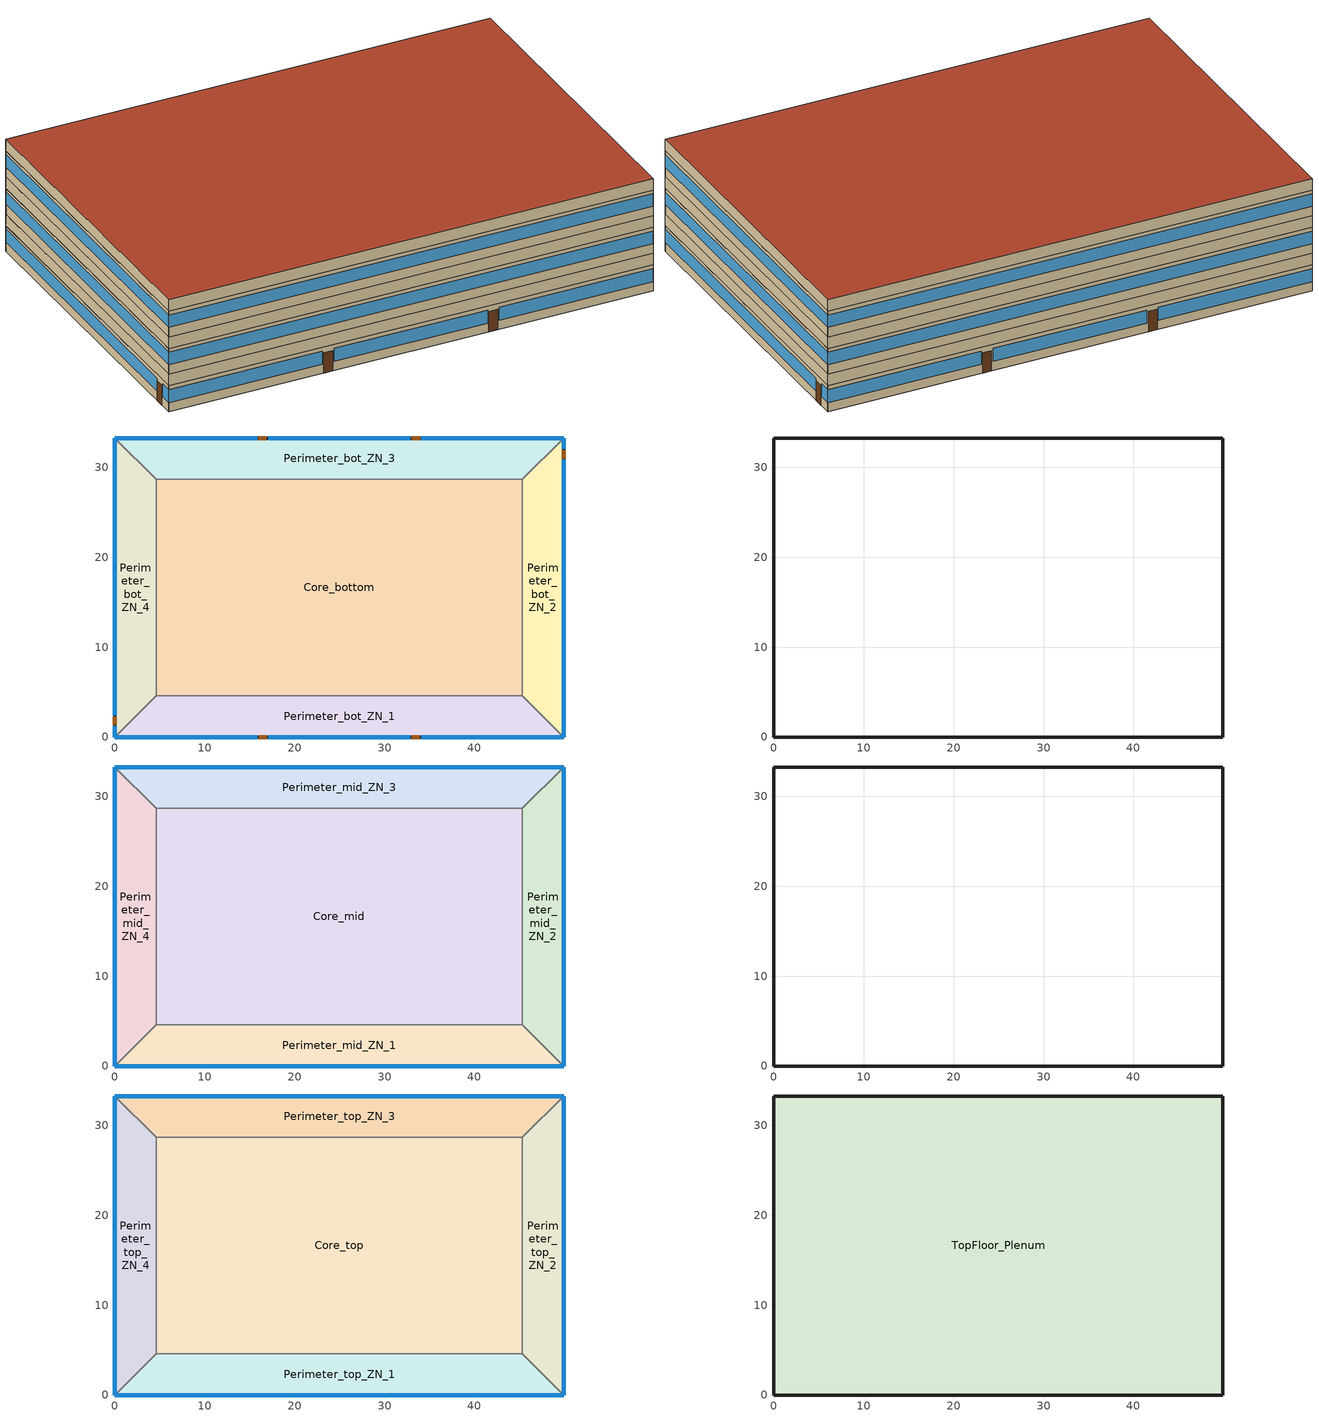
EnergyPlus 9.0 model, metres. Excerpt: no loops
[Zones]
Perimeter_bot_ZN_1
 floor ground (Perimeter_bot_ZN_1_Floor_Ffactor): 0,0 4.57,4.57 45.34,4.57 49.91,0 z0
 wall outside (nonres_ext_wall): 0,0 49.91,0 z0:2.74
 wall to Perimeter_bot_ZN_2 (int_wall): 49.91,0 45.34,4.57 z0:2.74
 window (Window_U_0.54_SHGC_0.25): 0,0 15.82,0 / 17.04,0 32.87,0 / 34.09,0 49.91,0 z0.95:2.33
 door (Swinging Door_con): 15.98,0 16.9,0 / 33.01,0 33.93,0 z0:2.13
 ceiling to FirstFloor_Plenum (DropCeiling): 49.91,0 45.34,4.57 4.57,4.57 0,0 z2.74
Perimeter_bot_ZN_2
 floor ground (Perimeter_bot_ZN_2_Floor_Ffactor): 49.91,0 45.34,4.57 45.34,28.7 49.91,33.27 z0
 wall outside (nonres_ext_wall): 49.91,0 49.91,33.27 z0:2.74
 wall to Perimeter_bot_ZN_3 (int_wall): 49.91,33.27 45.34,28.7 z0:2.74
 window (Window_U_0.54_SHGC_0.25): 49.91,0 49.91,30.84 / 49.91,32.05 49.91,33.27 z0.97:2.33
 door (Swinging Door_con): 49.91,30.99 49.91,31.9 z0:2.13
 ceiling to FirstFloor_Plenum (DropCeiling): 49.91,33.27 45.34,28.7 45.34,4.57 49.91,0 z2.74
Perimeter_bot_ZN_3
 floor ground (Perimeter_bot_ZN_3_Floor_Ffactor): 49.91,33.27 45.34,28.7 4.57,28.7 0,33.27 z0
 wall outside (nonres_ext_wall): 49.91,33.27 0,33.27 z0:2.74
 wall to Perimeter_bot_ZN_4 (int_wall): 0,33.27 4.57,28.7 z0:2.74
 window (Window_U_0.54_SHGC_0.25): 49.91,33.27 34.09,33.27 / 32.87,33.27 17.04,33.27 / 15.82,33.27 0,33.27 z0.95:2.33
 door (Swinging Door_con): 33.94,33.27 33.03,33.27 / 16.84,33.27 15.93,33.27 z0:2.13
 ceiling to FirstFloor_Plenum (DropCeiling): 0,33.27 4.57,28.7 45.34,28.7 49.91,33.27 z2.74
Perimeter_bot_ZN_4
 floor ground (Perimeter_bot_ZN_4_Floor_Ffactor): 0,33.27 4.57,28.7 4.57,4.57 0,0 z0
 wall outside (nonres_ext_wall): 0,33.27 0,0 z0:2.74
 wall to Perimeter_bot_ZN_1 (int_wall): 0,0 4.57,4.57 z0:2.74
 window (Window_U_0.54_SHGC_0.25): 0,33.27 0,2.44 / 0,1.22 0,0 z0.97:2.33
 door (Swinging Door_con): 0,2.28 0,1.37 z0:2.13
 ceiling to FirstFloor_Plenum (DropCeiling): 0,0 4.57,4.57 4.57,28.7 0,33.27 z2.74
Core_bottom
 floor adiabatic (Core_bot_ZN_5_Floor_Ffactor): 45.34,28.7 45.34,4.57 4.57,4.57 4.57,28.7 z0
 wall to Perimeter_bot_ZN_1 (int_wall): 4.57,4.57 45.34,4.57 z0:2.74
 wall to Perimeter_bot_ZN_2 (int_wall): 45.34,4.57 45.34,28.7 z0:2.74
 wall to Perimeter_bot_ZN_3 (int_wall): 45.34,28.7 4.57,28.7 z0:2.74
 wall to Perimeter_bot_ZN_4 (int_wall): 4.57,28.7 4.57,4.57 z0:2.74
 ceiling to FirstFloor_Plenum (DropCeiling): 4.57,28.7 4.57,4.57 45.34,4.57 45.34,28.7 z2.74
FirstFloor_Plenum
 wall outside (nonres_ext_wall): 49.91,33.27 0,33.27 0,0 49.91,0 49.91,33.27 z2.74:3.96
Perimeter_mid_ZN_1
 floor to FirstFloor_Plenum (int_slab_floor): 0,0 4.57,4.57 45.34,4.57 49.91,0 z3.96
 wall outside (nonres_ext_wall): 0,0 49.91,0 z3.96:6.71
 wall to Perimeter_mid_ZN_2 (int_wall): 49.91,0 45.34,4.57 z3.96:6.71
 window (Window_U_0.54_SHGC_0.25): 0,0 49.91,0 z4.98:6.29
 ceiling to MidFloor_Plenum (DropCeiling): 49.91,0 45.34,4.57 4.57,4.57 0,0 z6.71
Perimeter_mid_ZN_2
 floor to FirstFloor_Plenum (int_slab_floor): 49.91,0 45.34,4.57 45.34,28.7 49.91,33.27 z3.96
 wall outside (nonres_ext_wall): 49.91,0 49.91,33.27 z3.96:6.71
 wall to Perimeter_mid_ZN_3 (int_wall): 49.91,33.27 45.34,28.7 z3.96:6.71
 window (Window_U_0.54_SHGC_0.25): 49.91,0 49.91,33.27 z4.98:6.29
 ceiling to MidFloor_Plenum (DropCeiling): 49.91,33.27 45.34,28.7 45.34,4.57 49.91,0 z6.71
Perimeter_mid_ZN_3
 floor to FirstFloor_Plenum (int_slab_floor): 49.91,33.27 45.34,28.7 4.57,28.7 0,33.27 z3.96
 wall outside (nonres_ext_wall): 49.91,33.27 0,33.27 z3.96:6.71
 wall to Perimeter_mid_ZN_4 (int_wall): 0,33.27 4.57,28.7 z3.96:6.71
 window (Window_U_0.54_SHGC_0.25): 49.91,33.27 0,33.27 z4.98:6.29
 ceiling to MidFloor_Plenum (DropCeiling): 0,33.27 4.57,28.7 45.34,28.7 49.91,33.27 z6.71
Perimeter_mid_ZN_4
 floor to FirstFloor_Plenum (int_slab_floor): 0,33.27 4.57,28.7 4.57,4.57 0,0 z3.96
 wall outside (nonres_ext_wall): 0,33.27 0,0 z3.96:6.71
 wall to Perimeter_mid_ZN_1 (int_wall): 0,0 4.57,4.57 z3.96:6.71
 window (Window_U_0.54_SHGC_0.25): 0,33.27 0,0 z4.98:6.29
 ceiling to MidFloor_Plenum (DropCeiling): 0,0 4.57,4.57 4.57,28.7 0,33.27 z6.71
Core_mid
 floor to FirstFloor_Plenum (int_slab_floor): 45.34,28.7 45.34,4.57 4.57,4.57 4.57,28.7 z3.96
 wall to Perimeter_mid_ZN_3 (int_wall): 45.34,28.7 4.57,28.7 z3.96:6.71
 wall to Perimeter_mid_ZN_2 (int_wall): 45.34,4.57 45.34,28.7 z3.96:6.71
 wall to Perimeter_mid_ZN_1 (int_wall): 4.57,4.57 45.34,4.57 z3.96:6.71
 wall to Perimeter_mid_ZN_4 (int_wall): 4.57,28.7 4.57,4.57 z3.96:6.71
 ceiling to MidFloor_Plenum (DropCeiling): 4.57,28.7 4.57,4.57 45.34,4.57 45.34,28.7 z6.71
MidFloor_Plenum
 wall outside (nonres_ext_wall): 49.91,33.27 0,33.27 0,0 49.91,0 49.91,33.27 z6.71:7.92
Perimeter_top_ZN_1
 floor to MidFloor_Plenum (int_slab_floor): 0,0 4.57,4.57 45.34,4.57 49.91,0 z7.92
 wall outside (nonres_ext_wall): 0,0 49.91,0 z7.92:10.67
 wall to Perimeter_top_ZN_2 (int_wall): 49.91,0 45.34,4.57 z7.92:10.67
 window (Window_U_0.54_SHGC_0.25): 0,0 49.91,0 z8.95:10.25
 ceiling to TopFloor_Plenum (DropCeiling): 0,0 49.91,0 45.34,4.57 4.57,4.57 z10.67
Perimeter_top_ZN_2
 floor to MidFloor_Plenum (int_slab_floor): 49.91,0 45.34,4.57 45.34,28.7 49.91,33.27 z7.92
 wall outside (nonres_ext_wall): 49.91,0 49.91,33.27 z7.92:10.67
 wall to Perimeter_top_ZN_3 (int_wall): 49.91,33.27 45.34,28.7 z7.92:10.67
 window (Window_U_0.54_SHGC_0.25): 49.91,0 49.91,33.27 z8.95:10.25
 ceiling to TopFloor_Plenum (DropCeiling): 49.91,0 49.91,33.27 45.34,28.7 45.34,4.57 z10.67
Perimeter_top_ZN_3
 floor to MidFloor_Plenum (int_slab_floor): 49.91,33.27 45.34,28.7 4.57,28.7 0,33.27 z7.92
 wall outside (nonres_ext_wall): 49.91,33.27 0,33.27 z7.92:10.67
 wall to Perimeter_top_ZN_4 (int_wall): 0,33.27 4.57,28.7 z7.92:10.67
 window (Window_U_0.54_SHGC_0.25): 49.91,33.27 0,33.27 z8.95:10.25
 ceiling to TopFloor_Plenum (DropCeiling): 49.91,33.27 0,33.27 4.57,28.7 45.34,28.7 z10.67
Perimeter_top_ZN_4
 floor to MidFloor_Plenum (int_slab_floor): 0,33.27 4.57,28.7 4.57,4.57 0,0 z7.92
 wall outside (nonres_ext_wall): 0,33.27 0,0 z7.92:10.67
 wall to Perimeter_top_ZN_1 (int_wall): 0,0 4.57,4.57 z7.92:10.67
 window (Window_U_0.54_SHGC_0.25): 0,33.27 0,0 z8.95:10.25
 ceiling to TopFloor_Plenum (DropCeiling): 0,33.27 0,0 4.57,4.57 4.57,28.7 z10.67
Core_top
 floor to MidFloor_Plenum (int_slab_floor): 45.34,28.7 45.34,4.57 4.57,4.57 4.57,28.7 z7.92
 wall to Perimeter_top_ZN_3 (int_wall): 45.34,28.7 4.57,28.7 z7.92:10.67
 wall to Perimeter_top_ZN_2 (int_wall): 45.34,4.57 45.34,28.7 z7.92:10.67
 wall to Perimeter_top_ZN_1 (int_wall): 4.57,4.57 45.34,4.57 z7.92:10.67
 wall to Perimeter_top_ZN_4 (int_wall): 4.57,28.7 4.57,4.57 z7.92:10.67
 ceiling to TopFloor_Plenum (DropCeiling): 45.34,4.57 45.34,28.7 4.57,28.7 4.57,4.57 z10.67
TopFloor_Plenum
 wall outside (nonres_ext_wall): 49.91,33.27 0,33.27 0,0 49.91,0 49.91,33.27 z10.67:11.89
 roof outside (nonres_roof): 49.91,0 49.91,33.27 0,33.27 0,0 z11.89
[Building]
OfficeMedium: North Axis {deg}=0; Terrain=City; Loads Convergence Tolerance Value=0.04; Temperature Convergence Tolerance Value {deltaC}=0.2; Solar Distribution=FullInteriorAndExterior; Maximum Number of Warmup Days=25; Minimum Number of Warmup Days=6
[Site:Location]
Site:Location=Tampa-MacDill.AFB_FL_USA WMO=747880; Latitude {N+ S-}=27.85; Longitude {W- E+}=-82.52; Time Zone Relative to GMT {GMT+/-}=-5; Elevation {m}=8
[SizingPeriod:DesignDay] Day of Month=21; Dry-Bulb Temperature Range Modifier Type=DefaultMultipliers; Humidity Condition Type=Wetbulb; Barometric Pressure {Pa}=101229; Rain {Yes/No}=No; Snow on ground {Yes/No}=No; Daylight Savings Time Indicator=No
Name | Month | Day Type | Maximum Dry-Bulb Temperature {C} | Daily Dry-Bulb Temperature Range {C} | Wetbulb at Maximum Dry-Bulb {C} | Wind Speed {m/s} design conditions vs. traditional 6.71 m/s (15 mph) | Wind Direction {Degrees; N=0, S=180} | Solar Model Indicator | Clearness {0.0 to 1.1} | Wind Speed {m/s} design conditions vs. traditional 3.35 m/s (7mph) | ASHRAE Clear Sky Optical Depth for Beam Irradiance (taub) | ASHRAE Clear Sky Optical Depth for Diffuse Irradiance (taud)
Tampa-MacDill.AFB_FL_USA Ann Htg 99.6% Condns DB | 1 | WinterDesignDay | 4.6 | 0 | 4.6 | 2.5 | 10 | ASHRAEClearSky | 0
Tampa-MacDill.AFB_FL_USA Ann Clg .4% Condns DB=>MWB | 8 | SummerDesignDay | 33.9 | 7.9 | 25.1 |  | 270 | ASHRAETau |  | 3.1 | 0.491 | 2.016
[Site:WaterMainsTemperature]
Calculation Method=Correlation; Annual average outdoor air temperature {C}=21.85; Maximum difference in monthly average outdoor air temperatures {C}=14.3
[Site:GroundTemperature:FCfactorMethod]
January Ground Temperature {C}=24.2; February Ground Temperature {C}=18.9; March Ground Temperature {C}=15.7; April Ground Temperature {C}=13.6; May Ground Temperature {C}=15.5; June Ground Temperature {C}=17.1; July Ground Temperature {C}=21.2; August Ground Temperature {C}=26.9; September Ground Temperature {C}=27.6; October Ground Temperature {C}=27.9; November Ground Temperature {C}=27.4; December Ground Temperature {C}=26.2
[Material:NoMass]
Opaque Door panel_con: MediumRough, 0.475964, 0.9, 0.7, 0.7
CP02 CARPET PAD: VeryRough, 0.21648, 0.9, 0.7, 0.8
Nonres_Roof_Insulation: MediumSmooth, 4.31889, 0.9, 0.7, 0.7
Nonres_Exterior_Wall_Insulation: MediumSmooth, 1.71283, 0.9, 0.7, 0.7
[Construction]
Swinging Door_con: Opaque Door panel_con
InteriorFurnishings: Std Wood 6inch
DropCeiling: AC02 Acoustic Ceiling
int_wall: G01 13mm gypsum board, G01 13mm gypsum board
int_slab_floor: 100mm Normalweight concrete floor, CP02 CARPET PAD
nonres_roof: F13 Built-up roofing, Nonres_Roof_Insulation, F08 Metal surface
nonres_ext_wall: F07 25mm stucco, G01 16mm gypsum board, Nonres_Exterior_Wall_Insulation, G01 16mm gypsum board
Window_U_0.54_SHGC_0.25: Glazing Layer
[Material]
Name | Roughness | Thickness {m} | Conductivity {W/m-K} | Density {kg/m3} | Specific Heat {J/kg-K} | Thermal Absorptance | Solar Absorptance | Visible Absorptance | Absorptance:Thermal | Absorptance:Solar | Absorptance:Visible
Std Wood 6inch | MediumSmooth | 0.15 | 0.12 | 540 | 1210 | 0.9 | 0.7 | 0.7
AC02 Acoustic Ceiling | MediumSmooth | 0.0127 | 0.057 | 288 | 1339 | 0.9 | 0.7 | 0.2
F07 25mm stucco | Smooth | 0.0254 | 0.72 | 1856 | 840 | 0.9 | 0.7 | 0.7
F08 Metal surface | Smooth | 0.0008 | 45.28 | 7824 | 500
F13 Built-up roofing | Rough | 0.0095 | 0.16 | 1120 | 1460 |  |  |  | 0.75 | 0.45
G01 13mm gypsum board | Smooth | 0.0127 | 0.16 | 800 | 1090 |  |  |  | 0.9 | 0.7 | 0.5
G01 16mm gypsum board | MediumSmooth | 0.0159 | 0.16 | 800 | 1090
100mm Normalweight concrete floor | MediumRough | 0.1016 | 2.31 | 2322 | 832
[WindowMaterial:SimpleGlazingSystem]
Glazing Layer: U-Factor {W/m2-K}=3.06626; Solar Heat Gain Coefficient=0.25; Visible Transmittance=0.275
[Construction:FfactorGroundFloor] F-Factor=1.26363
Name | Area | PerimeterExposed
Perimeter_bot_ZN_1_Floor_Ffactor; Perimeter_bot_ZN_3_Floor_Ffactor | 207.338 | 49.911
Perimeter_bot_ZN_2_Floor_Ffactor | 131.262 | 33.2738
Perimeter_bot_ZN_4_Floor_Ffactor | 131.254 | 33.2738
Core_bot_ZN_5_Floor_Ffactor | 983.537 | 0
[Zone] Type=1; Multiplier=1; Volume {m3}=autocalculate; Floor Area {m2}=autocalculate
Name | Ceiling Height {m} | Part of Total Floor Area
Core_bottom; Core_mid; Core_top; Perimeter_top_ZN_3; Perimeter_top_ZN_2; Perimeter_top_ZN_1; Perimeter_top_ZN_4; Perimeter_bot_ZN_3; Perimeter_bot_ZN_2; Perimeter_bot_ZN_1; Perimeter_bot_ZN_4; Perimeter_mid_ZN_3; Perimeter_mid_ZN_2; Perimeter_mid_ZN_1; Perimeter_mid_ZN_4 | 2.7432 | YES
TopFloor_Plenum; MidFloor_Plenum; FirstFloor_Plenum | 1.2192 | No
[InternalMass] Construction=InteriorFurnishings
Name | Zone | Surface Area {m2}
Core_bottom_InternalMass_1 | Core_bottom | 1967.08
Core_mid_InternalMass_1 | Core_mid | 1967.08
Core_top_InternalMass_1 | Core_top | 1967.08
Perimeter_top_ZN_3_InternalMass_1 | Perimeter_top_ZN_3 | 414.675
Perimeter_top_ZN_2_InternalMass_1 | Perimeter_top_ZN_2 | 262.5073
Perimeter_top_ZN_1_InternalMass_1 | Perimeter_top_ZN_1 | 414.6723
Perimeter_top_ZN_4_InternalMass_1 | Perimeter_top_ZN_4 | 262.5056
Perimeter_bot_ZN_3_InternalMass_1 | Perimeter_bot_ZN_3 | 414.675
Perimeter_bot_ZN_2_InternalMass_1 | Perimeter_bot_ZN_2 | 262.5073
Perimeter_bot_ZN_1_InternalMass_1 | Perimeter_bot_ZN_1 | 414.6723
Perimeter_bot_ZN_4_InternalMass_1 | Perimeter_bot_ZN_4 | 262.5056
Perimeter_mid_ZN_3_InternalMass_1 | Perimeter_mid_ZN_3 | 414.675
Perimeter_mid_ZN_2_InternalMass_1 | Perimeter_mid_ZN_2 | 262.5073
Perimeter_mid_ZN_1_InternalMass_1 | Perimeter_mid_ZN_1 | 414.6723
Perimeter_mid_ZN_4_InternalMass_1 | Perimeter_mid_ZN_4 | 262.5056
[People] Number of People Calculation Method=Area/Person; Zone Floor Area per Person {m2/person}=18.5788; Fraction Radiant=0.3; Sensible Heat Fraction=AUTOCALCULATE; Activity Level Schedule=ACTIVITY_SCH; Enable ASHRAE 55 Comfort Warnings=No; Mean Radiant Temperature Calculation Type=ZoneAveraged; Work Efficiency Schedule=WORK_EFF_SCH; Clothing Insulation Calculation Method=ClothingInsulationSchedule; Clothing Insulation Schedule=CLOTHING_SCH; Air Velocity Schedule=AIR_VELO_SCH; Thermal Comfort Model 1 Type=FANGER
Name | Zone or ZoneList | Number of People Schedule
Core_bottom | Core_bottom | BLDG_OCC_SCH_wo_SB
Core_mid | Core_mid | BLDG_OCC_SCH_wo_SB
Core_top | Core_top | BLDG_OCC_SCH_wo_SB
Perimeter_top_ZN_3 | Perimeter_top_ZN_3 | BLDG_OCC_SCH_wo_SB
Perimeter_top_ZN_2 | Perimeter_top_ZN_2 | BLDG_OCC_SCH_wo_SB
Perimeter_top_ZN_1 | Perimeter_top_ZN_1 | BLDG_OCC_SCH_wo_SB
Perimeter_top_ZN_4 | Perimeter_top_ZN_4 | BLDG_OCC_SCH_wo_SB
Perimeter_bot_ZN_3 | Perimeter_bot_ZN_3 | BLDG_OCC_SCH_wo_SB
Perimeter_bot_ZN_2 | Perimeter_bot_ZN_2 | BLDG_OCC_SCH_wo_SB
Perimeter_bot_ZN_1 | Perimeter_bot_ZN_1 | BLDG_OCC_SCH_wo_SB
Perimeter_bot_ZN_4 | Perimeter_bot_ZN_4 | BLDG_OCC_SCH_wo_SB
Perimeter_mid_ZN_3 | Perimeter_mid_ZN_3 | BLDG_OCC_SCH_wo_SB
Perimeter_mid_ZN_2 | Perimeter_mid_ZN_2 | BLDG_OCC_SCH_w_SB
Perimeter_mid_ZN_1 | Perimeter_mid_ZN_1 | BLDG_OCC_SCH_wo_SB
Perimeter_mid_ZN_4 | Perimeter_mid_ZN_4 | BLDG_OCC_SCH_wo_SB
[Lights] Schedule=BLDG_LIGHT_SCH; Design Level Calculation Method=Watts/Area; Watts per Zone Floor Area {W/m2}=8.50349; Return Air Fraction=0; Fraction Radiant=0.7; Fraction Visible=0.2; Fraction Replaceable=1; Return Air Fraction Calculated from Plenum Temperature=No
Name | Zone or ZoneList
Core_bottom_Lights | Core_bottom
Core_mid_Lights | Core_mid
Core_top_Lights | Core_top
Perimeter_top_ZN_3_Lights | Perimeter_top_ZN_3
Perimeter_top_ZN_2_Lights | Perimeter_top_ZN_2
Perimeter_top_ZN_1_Lights | Perimeter_top_ZN_1
Perimeter_top_ZN_4_Lights | Perimeter_top_ZN_4
Perimeter_bot_ZN_3_Lights | Perimeter_bot_ZN_3
Perimeter_bot_ZN_2_Lights | Perimeter_bot_ZN_2
Perimeter_bot_ZN_1_Lights | Perimeter_bot_ZN_1
Perimeter_bot_ZN_4_Lights | Perimeter_bot_ZN_4
Perimeter_mid_ZN_3_Lights | Perimeter_mid_ZN_3
Perimeter_mid_ZN_2_Lights | Perimeter_mid_ZN_2
Perimeter_mid_ZN_1_Lights | Perimeter_mid_ZN_1
Perimeter_mid_ZN_4_Lights | Perimeter_mid_ZN_4
[ElectricEquipment] Design Level Calculation Method=EquipmentLevel; Fraction Latent=0; Fraction Radiant=0.5; Fraction Lost=0
Name | Zone or ZoneList | Schedule | Design Level {W}
Core_bottom_MiscPlug_Equip | Core_bottom | BLDG_EQUIP_SCH | 7937.16
Core_mid_MiscPlug_Equip | Core_mid | BLDG_EQUIP_SCH | 7937.16
Core_top_MiscPlug_Equip | Core_top | BLDG_EQUIP_SCH | 7937.16
Perimeter_top_ZN_3_MiscPlug_Equip | Perimeter_top_ZN_3 | BLDG_EQUIP_SCH | 1673.21
Perimeter_top_ZN_2_MiscPlug_Equip | Perimeter_top_ZN_2 | BLDG_EQUIP_SCH | 1059.22
Perimeter_top_ZN_1_MiscPlug_Equip | Perimeter_top_ZN_1 | BLDG_EQUIP_SCH | 1673.2
Perimeter_top_ZN_4_MiscPlug_Equip | Perimeter_top_ZN_4 | BLDG_EQUIP_SCH | 1059.21
Perimeter_bot_ZN_3_MiscPlug_Equip | Perimeter_bot_ZN_3 | BLDG_EQUIP_SCH | 1673.21
Perimeter_bot_ZN_2_MiscPlug_Equip | Perimeter_bot_ZN_2 | BLDG_EQUIP_SCH | 1059.22
Perimeter_bot_ZN_1_MiscPlug_Equip | Perimeter_bot_ZN_1 | BLDG_EQUIP_SCH | 1673.2
Perimeter_bot_ZN_4_MiscPlug_Equip | Perimeter_bot_ZN_4 | BLDG_EQUIP_SCH | 1059.21
Perimeter_mid_ZN_3_MiscPlug_Equip | Perimeter_mid_ZN_3 | BLDG_EQUIP_SCH | 1673.21
Perimeter_mid_ZN_2_MiscPlug_Equip | Perimeter_mid_ZN_2 | BLDG_EQUIP_SCH | 1059.22
Perimeter_mid_ZN_1_MiscPlug_Equip | Perimeter_mid_ZN_1 | BLDG_EQUIP_SCH | 1673.2
Perimeter_mid_ZN_4_MiscPlug_Equip | Perimeter_mid_ZN_4 | BLDG_EQUIP_SCH | 1059.21
Core_bottom_Elevators_Equip | Core_bottom | BLDG_ELEVATORS | 32109.9
Elevators_Lights_Fan | Core_bottom | ELEV_LIGHT_FAN_SCH_ADD_DF | 125
[Exterior:Lights] Control Option=AstronomicalClock
Name | Schedule | Design Level {W}
Exterior_Lights_a | Exterior_lighting_schedule_a | 519.2
Exterior_Lights_b | Exterior_lighting_schedule_b_2016 | 375.7
Exterior_Lights_c | Exterior_lighting_schedule_c_2016 | 4341.6
[Daylighting:Controls] Daylighting Method=SplitFlux; Lighting Control Type=Stepped; Minimum Input Power Fraction for Continuous or ContinuousOff Dimming Control=0.3; Minimum Light Output Fraction for Continuous or ContinuousOff Dimming Control=0.2; Number of Stepped Control Steps=3; Probability Lighting will be Reset When Needed in Manual Stepped Control=1; Maximum Allowable Discomfort Glare Index=22; Fraction of Zone Controlled by Reference Point 1=0.3835; Illuminance Setpoint at Reference Point 1 {lux}=377; Fraction of Zone Controlled by Reference Point 2=0.1395; Illuminance Setpoint at Reference Point 2 {lux}=377
Name | Zone | Glare Calculation Daylighting Reference Point | Glare Calculation Azimuth Angle of View Direction Clockwise from Zone y-Axis {deg} | Daylighting Reference Point 1 | Daylighting Reference Point 2
Perimeter_bot_ZN_1_DaylCtrl | Perimeter_bot_ZN_1 | Perimeter_bot_ZN_1_DaylRefPt1 | 180 | Perimeter_bot_ZN_1_DaylRefPt1 | Perimeter_bot_ZN_1_DaylRefPt2
Perimeter_bot_ZN_2_DaylCtrl | Perimeter_bot_ZN_2 | Perimeter_bot_ZN_2_DaylRefPt1 | 90 | Perimeter_bot_ZN_2_DaylRefPt1 | Perimeter_bot_ZN_2_DaylRefPt2
Perimeter_bot_ZN_3_DaylCtrl | Perimeter_bot_ZN_3 | Perimeter_bot_ZN_3_DaylRefPt1 | 0 | Perimeter_bot_ZN_3_DaylRefPt1 | Perimeter_bot_ZN_3_DaylRefPt2
Perimeter_bot_ZN_4_DaylCtrl | Perimeter_bot_ZN_4 | Perimeter_bot_ZN_4_DaylRefPt1 | 270 | Perimeter_bot_ZN_4_DaylRefPt1 | Perimeter_bot_ZN_4_DaylRefPt2
Perimeter_mid_ZN_1_DaylCtrl | Perimeter_mid_ZN_1 | Perimeter_mid_ZN_1_DaylRefPt1 | 180 | Perimeter_mid_ZN_1_DaylRefPt1 | Perimeter_mid_ZN_1_DaylRefPt2
Perimeter_mid_ZN_2_DaylCtrl | Perimeter_mid_ZN_2 | Perimeter_mid_ZN_2_DaylRefPt1 | 90 | Perimeter_mid_ZN_2_DaylRefPt1 | Perimeter_mid_ZN_2_DaylRefPt2
Perimeter_mid_ZN_3_DaylCtrl | Perimeter_mid_ZN_3 | Perimeter_mid_ZN_3_DaylRefPt1 | 0 | Perimeter_mid_ZN_3_DaylRefPt1 | Perimeter_mid_ZN_3_DaylRefPt2
Perimeter_mid_ZN_4_DaylCtrl | Perimeter_mid_ZN_4 | Perimeter_mid_ZN_4_DaylRefPt1 | 270 | Perimeter_mid_ZN_4_DaylRefPt1 | Perimeter_mid_ZN_4_DaylRefPt2
Perimeter_top_ZN_1_DaylCtrl | Perimeter_top_ZN_1 | Perimeter_top_ZN_1_DaylRefPt1 | 180 | Perimeter_top_ZN_1_DaylRefPt1 | Perimeter_top_ZN_1_DaylRefPt2
Perimeter_top_ZN_2_DaylCtrl | Perimeter_top_ZN_2 | Perimeter_top_ZN_2_DaylRefPt1 | 90 | Perimeter_top_ZN_2_DaylRefPt1 | Perimeter_top_ZN_2_DaylRefPt2
Perimeter_top_ZN_3_DaylCtrl | Perimeter_top_ZN_3 | Perimeter_top_ZN_3_DaylRefPt1 | 0 | Perimeter_top_ZN_3_DaylRefPt1 | Perimeter_top_ZN_3_DaylRefPt2
Perimeter_top_ZN_4_DaylCtrl | Perimeter_top_ZN_4 | Perimeter_top_ZN_4_DaylRefPt1 | 270 | Perimeter_top_ZN_4_DaylRefPt1 | Perimeter_top_ZN_4_DaylRefPt2
[ZoneInfiltration:DesignFlowRate] Temperature Term Coefficient=0; Velocity Squared Term Coefficient=0
Name | Zone or ZoneList | Schedule | Design Flow Rate Calculation Method | Design Flow Rate {m3/s} | Flow per Exterior Surface Area {m3/s-m2} | Constant Term Coefficient | Velocity Term Coefficient
Perimeter_top_ZN_3_Infiltration | Perimeter_top_ZN_3 | INFIL_SCH_PNNL | Flow/ExteriorArea | 0 | 0.00056896 | 0 | 0.224
Perimeter_top_ZN_2_Infiltration | Perimeter_top_ZN_2 | INFIL_SCH_PNNL | Flow/ExteriorArea | 0 | 0.00056896 | 0 | 0.224
Perimeter_top_ZN_1_Infiltration | Perimeter_top_ZN_1 | INFIL_SCH_PNNL | Flow/ExteriorArea | 0 | 0.00056896 | 0 | 0.224
Perimeter_top_ZN_4_Infiltration | Perimeter_top_ZN_4 | INFIL_SCH_PNNL | Flow/ExteriorArea | 0 | 0.00056896 | 0 | 0.224
Perimeter_bot_ZN_3_Infiltration | Perimeter_bot_ZN_3 | INFIL_SCH_PNNL | Flow/ExteriorArea | 0 | 0.00056896 | 0 | 0.224
Perimeter_bot_ZN_2_Infiltration | Perimeter_bot_ZN_2 | INFIL_SCH_PNNL | Flow/ExteriorArea | 0 | 0.00056896 | 0 | 0.224
Perimeter_bot_ZN_1_Infiltration | Perimeter_bot_ZN_1 | INFIL_SCH_PNNL | Flow/ExteriorArea | 0 | 0.00056896 | 0 | 0.224
Perimeter_bot_ZN_1_Door_Infiltration | Perimeter_bot_ZN_1 | INFIL_Door_Opening_SCH | Flow/Zone | 1.043 |  | 1 | 0
Perimeter_bot_ZN_4_Infiltration | Perimeter_bot_ZN_4 | INFIL_SCH_PNNL | Flow/ExteriorArea | 0 | 0.00056896 | 0 | 0.224
Perimeter_mid_ZN_3_Infiltration | Perimeter_mid_ZN_3 | INFIL_SCH_PNNL | Flow/ExteriorArea | 0 | 0.00056896 | 0 | 0.224
Perimeter_mid_ZN_2_Infiltration | Perimeter_mid_ZN_2 | INFIL_SCH_PNNL | Flow/ExteriorArea | 0 | 0.00056896 | 0 | 0.224
Perimeter_mid_ZN_1_Infiltration | Perimeter_mid_ZN_1 | INFIL_SCH_PNNL | Flow/ExteriorArea | 0 | 0.00056896 | 0 | 0.224
Perimeter_mid_ZN_4_Infiltration | Perimeter_mid_ZN_4 | INFIL_SCH_PNNL | Flow/ExteriorArea | 0 | 0.00056896 | 0 | 0.224
FirstFloor_Plenum_Infiltration | FirstFloor_Plenum | INFIL_SCH_PNNL | Flow/ExteriorArea | 0 | 0.00056896 | 0 | 0.224
MidFloor_Plenum_Infiltration | MidFloor_Plenum | INFIL_SCH_PNNL | Flow/ExteriorArea | 0 | 0.00056896 | 0 | 0.224
TopFloor_Plenum_Infiltration | TopFloor_Plenum | INFIL_SCH_PNNL | Flow/ExteriorArea | 0 | 6.19256e-05 | 0 | 0.224
[AvailabilityManager:NightCycle] Applicability Schedule=Always_On; Fan Schedule=HVACOperationSchd; Control Type=CycleOnAny; Thermostat Tolerance {deltaC}=1; Cycling Run Time Control Type=FixedRunTime; Cycling Run Time {s}=1800
PACU_VAV_bot Availability Manager; PACU_VAV_mid Availability Manager; PACU_VAV_top Availability Manager
[AirLoopHVAC:ReturnPlenum]
Name | Zone
FirstFloor_Return_Plenum | FirstFloor_Plenum
MidFloor_Return_Plenum | MidFloor_Plenum
TopFloor_Return_Plenum | TopFloor_Plenum
[EnergyManagementSystem:Sensor]
Name | Output:Variable or Output:Meter | Output:Variable or Output:Meter Index Key
Facility_Int_LTG | InteriorLights:Electricity
OAT | Site Outdoor Air Drybulb Temperature | Environment
[EnergyManagementSystem:GlobalVariable]
Wired_LTG
[EnergyManagementSystem:Program]
Transformer_Load_Prog: SET Wired_LTG = Facility_Int_LTG*0.0281
OA_BASED_OPTIMUM_START_EMS_Program: IF DaylightSavings==0 && DayOfWeek>1 && Hour==5 && OAT<23.9 && OAT>1.7; SET CLGSETP_SCH_Actuator = 26.7; SET HTGSETP_SCH_Actuator = 15.6; ELSEIF DaylightSavings==1 && DayOfWeek>1 && Hour==4 && OAT<23.9 && OAT>1.7; SET CLGSETP_SCH_Actuator = 26.7; SET HTGSETP_SCH_Actuator = 15.6; ELSE; SET CLGSETP_SCH_Actuator = NULL; SET HTGSETP_SCH_Actuator = NULL; ENDIF
SET_Core_bottom_Light_EMS_Program: SET Core_bottom_LSr_IP =0.093*Core_bottom_LSr/Core_bottom_Area; IF (Core_bottom_Occ_Sensor <= 0) && (Core_bottom_LSr_IP >= 0.02); SET Core_bottom_Light_Actuator = 0.02*Core_bottom_Area/0.09290304; ELSE; SET Core_bottom_Light_Actuator = NULL; ENDIF
SET_Core_mid_Light_EMS_Program: SET Core_mid_LSr_IP =0.093*Core_mid_LSr/Core_mid_Area; IF (Core_mid_Occ_Sensor <= 0) && (Core_mid_LSr_IP >= 0.02); SET Core_mid_Light_Actuator = 0.02*Core_mid_Area/0.09290304; ELSE; SET Core_mid_Light_Actuator = NULL; ENDIF
SET_Core_top_Light_EMS_Program: SET Core_top_LSr_IP =0.093*Core_top_LSr/Core_top_Area; IF (Core_top_Occ_Sensor <= 0) && (Core_top_LSr_IP >= 0.02); SET Core_top_Light_Actuator = 0.02*Core_top_Area/0.09290304; ELSE; SET Core_top_Light_Actuator = NULL; ENDIF
SET_Perimeter_top_ZN_3_Light_EMS_Program: SET Perimeter_top_ZN_3_LSr_IP =0.093*Perimeter_top_ZN_3_LSr/Perimeter_top_ZN_3_Area; IF (Perimeter_top_ZN_3_Occ_Sensor <= 0) && (Perimeter_top_ZN_3_LSr_IP >= 0.02); SET Perimeter_top_ZN_3_Light_Actuator = 0.02*Perimeter_top_ZN_3_Area/0.09290304; ELSE; SET Perimeter_top_ZN_3_Light_Actuator = NULL; ENDIF
SET_Perimeter_top_ZN_2_Light_EMS_Program: SET Perimeter_top_ZN_2_LSr_IP =0.093*Perimeter_top_ZN_2_LSr/Perimeter_top_ZN_2_Area; IF (Perimeter_top_ZN_2_Occ_Sensor <= 0) && (Perimeter_top_ZN_2_LSr_IP >= 0.02); SET Perimeter_top_ZN_2_Light_Actuator = 0.02*Perimeter_top_ZN_2_Area/0.09290304; ELSE; SET Perimeter_top_ZN_2_Light_Actuator = NULL; ENDIF
SET_Perimeter_top_ZN_1_Light_EMS_Program: SET Perimeter_top_ZN_1_LSr_IP =0.093*Perimeter_top_ZN_1_LSr/Perimeter_top_ZN_1_Area; IF (Perimeter_top_ZN_1_Occ_Sensor <= 0) && (Perimeter_top_ZN_1_LSr_IP >= 0.02); SET Perimeter_top_ZN_1_Light_Actuator = 0.02*Perimeter_top_ZN_1_Area/0.09290304; ELSE; SET Perimeter_top_ZN_1_Light_Actuator = NULL; ENDIF
SET_Perimeter_top_ZN_4_Light_EMS_Program: SET Perimeter_top_ZN_4_LSr_IP =0.093*Perimeter_top_ZN_4_LSr/Perimeter_top_ZN_4_Area; IF (Perimeter_top_ZN_4_Occ_Sensor <= 0) && (Perimeter_top_ZN_4_LSr_IP >= 0.02); SET Perimeter_top_ZN_4_Light_Actuator = 0.02*Perimeter_top_ZN_4_Area/0.09290304; ELSE; SET Perimeter_top_ZN_4_Light_Actuator = NULL; ENDIF
SET_Perimeter_bot_ZN_3_Light_EMS_Program: SET Perimeter_bot_ZN_3_LSr_IP =0.093*Perimeter_bot_ZN_3_LSr/Perimeter_bot_ZN_3_Area; IF (Perimeter_bot_ZN_3_Occ_Sensor <= 0) && (Perimeter_bot_ZN_3_LSr_IP >= 0.02); SET Perimeter_bot_ZN_3_Light_Actuator = 0.02*Perimeter_bot_ZN_3_Area/0.09290304; ELSE; SET Perimeter_bot_ZN_3_Light_Actuator = NULL; ENDIF
SET_Perimeter_bot_ZN_2_Light_EMS_Program: SET Perimeter_bot_ZN_2_LSr_IP =0.093*Perimeter_bot_ZN_2_LSr/Perimeter_bot_ZN_2_Area; IF (Perimeter_bot_ZN_2_Occ_Sensor <= 0) && (Perimeter_bot_ZN_2_LSr_IP >= 0.02); SET Perimeter_bot_ZN_2_Light_Actuator = 0.02*Perimeter_bot_ZN_2_Area/0.09290304; ELSE; SET Perimeter_bot_ZN_2_Light_Actuator = NULL; ENDIF
SET_Perimeter_bot_ZN_1_Light_EMS_Program: SET Perimeter_bot_ZN_1_LSr_IP =0.093*Perimeter_bot_ZN_1_LSr/Perimeter_bot_ZN_1_Area; IF (Perimeter_bot_ZN_1_Occ_Sensor <= 0) && (Perimeter_bot_ZN_1_LSr_IP >= 0.02); SET Perimeter_bot_ZN_1_Light_Actuator = 0.02*Perimeter_bot_ZN_1_Area/0.09290304; ELSE; SET Perimeter_bot_ZN_1_Light_Actuator = NULL; ENDIF
SET_Perimeter_bot_ZN_4_Light_EMS_Program: SET Perimeter_bot_ZN_4_LSr_IP =0.093*Perimeter_bot_ZN_4_LSr/Perimeter_bot_ZN_4_Area; IF (Perimeter_bot_ZN_4_Occ_Sensor <= 0) && (Perimeter_bot_ZN_4_LSr_IP >= 0.02); SET Perimeter_bot_ZN_4_Light_Actuator = 0.02*Perimeter_bot_ZN_4_Area/0.09290304; ELSE; SET Perimeter_bot_ZN_4_Light_Actuator = NULL; ENDIF
SET_Perimeter_mid_ZN_3_Light_EMS_Program: SET Perimeter_mid_ZN_3_LSr_IP =0.093*Perimeter_mid_ZN_3_LSr/Perimeter_mid_ZN_3_Area; IF (Perimeter_mid_ZN_3_Occ_Sensor <= 0) && (Perimeter_mid_ZN_3_LSr_IP >= 0.02); SET Perimeter_mid_ZN_3_Light_Actuator = 0.02*Perimeter_mid_ZN_3_Area/0.09290304; ELSE; SET Perimeter_mid_ZN_3_Light_Actuator = NULL; ENDIF
SET_Perimeter_mid_ZN_2_Light_EMS_Program: SET Perimeter_mid_ZN_2_LSr_IP =0.093*Perimeter_mid_ZN_2_LSr/Perimeter_mid_ZN_2_Area; IF (Perimeter_mid_ZN_2_Occ_Sensor <= 0) && (Perimeter_mid_ZN_2_LSr_IP >= 0.02); IF (DaylightSavings==0) && ((Hour < 7) || (Hour > 16)); SET Perimeter_mid_ZN_2_Light_Actuator = 0.02*Perimeter_mid_ZN_2_Area/0.09290304; ELSEIF (DaylightSavings==1) && ((Hour < 6) || (Hour > 15)); SET Perimeter_mid_ZN_2_Light_Actuator = 0.02*Perimeter_mid_ZN_2_Area/0.09290304; ELSE; SET Perimeter_mid_ZN_2_Light_Actuator = NULL; ENDIF; ELSE; SET Perimeter_mid_ZN_2_Light_Actuator = NULL; ENDIF
SET_Perimeter_mid_ZN_1_Light_EMS_Program: SET Perimeter_mid_ZN_1_LSr_IP =0.093*Perimeter_mid_ZN_1_LSr/Perimeter_mid_ZN_1_Area; IF (Perimeter_mid_ZN_1_Occ_Sensor <= 0) && (Perimeter_mid_ZN_1_LSr_IP >= 0.02); SET Perimeter_mid_ZN_1_Light_Actuator = 0.02*Perimeter_mid_ZN_1_Area/0.09290304; ELSE; SET Perimeter_mid_ZN_1_Light_Actuator = NULL; ENDIF
SET_Perimeter_mid_ZN_4_Light_EMS_Program: SET Perimeter_mid_ZN_4_LSr_IP =0.093*Perimeter_mid_ZN_4_LSr/Perimeter_mid_ZN_4_Area; IF (Perimeter_mid_ZN_4_Occ_Sensor <= 0) && (Perimeter_mid_ZN_4_LSr_IP >= 0.02); SET Perimeter_mid_ZN_4_Light_Actuator = 0.02*Perimeter_mid_ZN_4_Area/0.09290304; ELSE; SET Perimeter_mid_ZN_4_Light_Actuator = NULL; ENDIF
[EnergyManagementSystem:ProgramCallingManager]
Transformer_Load_Prog_Manager: AfterPredictorAfterHVACManagers; Transformer_Load_Prog
OA_BASED_OPTIMUM_START_EMS_Program Manager: BeginTimestepBeforePredictor; OA_BASED_OPTIMUM_START_EMS_Program
SET_Core_bottom_Light_EMS_Program_Prog_Manager: BeginTimestepBeforePredictor; SET_Core_bottom_Light_EMS_Program
SET_Core_mid_Light_EMS_Program_Prog_Manager: BeginTimestepBeforePredictor; SET_Core_mid_Light_EMS_Program
SET_Core_top_Light_EMS_Program_Prog_Manager: BeginTimestepBeforePredictor; SET_Core_top_Light_EMS_Program
SET_Perimeter_top_ZN_3_Light_EMS_Program_Prog_Manager: BeginTimestepBeforePredictor; SET_Perimeter_top_ZN_3_Light_EMS_Program
SET_Perimeter_top_ZN_2_Light_EMS_Program_Prog_Manager: BeginTimestepBeforePredictor; SET_Perimeter_top_ZN_2_Light_EMS_Program
SET_Perimeter_top_ZN_1_Light_EMS_Program_Prog_Manager: BeginTimestepBeforePredictor; SET_Perimeter_top_ZN_1_Light_EMS_Program
SET_Perimeter_top_ZN_4_Light_EMS_Program_Prog_Manager: BeginTimestepBeforePredictor; SET_Perimeter_top_ZN_4_Light_EMS_Program
SET_Perimeter_bot_ZN_3_Light_EMS_Program_Prog_Manager: BeginTimestepBeforePredictor; SET_Perimeter_bot_ZN_3_Light_EMS_Program
SET_Perimeter_bot_ZN_2_Light_EMS_Program_Prog_Manager: BeginTimestepBeforePredictor; SET_Perimeter_bot_ZN_2_Light_EMS_Program
SET_Perimeter_bot_ZN_1_Light_EMS_Program_Prog_Manager: BeginTimestepBeforePredictor; SET_Perimeter_bot_ZN_1_Light_EMS_Program
SET_Perimeter_bot_ZN_4_Light_EMS_Program_Prog_Manager: BeginTimestepBeforePredictor; SET_Perimeter_bot_ZN_4_Light_EMS_Program
SET_Perimeter_mid_ZN_3_Light_EMS_Program_Prog_Manager: BeginTimestepBeforePredictor; SET_Perimeter_mid_ZN_3_Light_EMS_Program
SET_Perimeter_mid_ZN_2_Light_EMS_Program_Prog_Manager: BeginTimestepBeforePredictor; SET_Perimeter_mid_ZN_2_Light_EMS_Program
SET_Perimeter_mid_ZN_1_Light_EMS_Program_Prog_Manager: BeginTimestepBeforePredictor; SET_Perimeter_mid_ZN_1_Light_EMS_Program
SET_Perimeter_mid_ZN_4_Light_EMS_Program_Prog_Manager: BeginTimestepBeforePredictor; SET_Perimeter_mid_ZN_4_Light_EMS_Program
[EnergyManagementSystem:OutputVariable]
Wired_LTG: EMS Variable=Wired_LTG; Type of Data in Variable=Summed; Update Frequency=ZoneTimeStep; Units=J
[ElectricLoadCenter:Transformer]
Transformer 1: Availability Schedule=Always_On; Transformer Usage=PowerInFromGrid; Rated Capacity {VA}=45000; Phase=3; Conductor Material=Aluminum; Full Load Temperature Rise {C}=150; Fraction of Eddy Current Losses=0.1; Performance Input Method=NominalEfficiency; Nameplate Efficiency=0.984; Per Unit Load for Nameplate Efficiency=0.35; Reference Temperature for Nameplate Efficiency {C}=75; Consider Transformer Loss for Utility Cost=Yes; Meter 1=Wired_LTG_Electricity; Meter 2=Wired_INT_EQUIP
[EnergyManagementSystem:Actuator]
Name | Actuated Component Unique | Actuated Component Type | Actuated Component Control Type
CLGSETP_SCH_Actuator | CLGSETP_SCH_Yes_Optimum | Schedule:Compact | Schedule Value
HTGSETP_SCH_Actuator | HTGSETP_SCH_Yes_Optimum | Schedule:Compact | Schedule Value
Core_bottom_Light_Actuator | Core_bottom_lights | Lights | Electric Power Level
Core_mid_Light_Actuator | Core_mid_lights | Lights | Electric Power Level
Core_top_Light_Actuator | Core_top_lights | Lights | Electric Power Level
Perimeter_top_ZN_3_Light_Actuator | Perimeter_top_ZN_3_lights | Lights | Electric Power Level
Perimeter_top_ZN_2_Light_Actuator | Perimeter_top_ZN_2_lights | Lights | Electric Power Level
Perimeter_top_ZN_1_Light_Actuator | Perimeter_top_ZN_1_lights | Lights | Electric Power Level
Perimeter_top_ZN_4_Light_Actuator | Perimeter_top_ZN_4_lights | Lights | Electric Power Level
Perimeter_bot_ZN_3_Light_Actuator | Perimeter_bot_ZN_3_lights | Lights | Electric Power Level
Perimeter_bot_ZN_2_Light_Actuator | Perimeter_bot_ZN_2_lights | Lights | Electric Power Level
Perimeter_bot_ZN_1_Light_Actuator | Perimeter_bot_ZN_1_lights | Lights | Electric Power Level
Perimeter_bot_ZN_4_Light_Actuator | Perimeter_bot_ZN_4_lights | Lights | Electric Power Level
Perimeter_mid_ZN_3_Light_Actuator | Perimeter_mid_ZN_3_lights | Lights | Electric Power Level
Perimeter_mid_ZN_2_Light_Actuator | Perimeter_mid_ZN_2_lights | Lights | Electric Power Level
Perimeter_mid_ZN_1_Light_Actuator | Perimeter_mid_ZN_1_lights | Lights | Electric Power Level
Perimeter_mid_ZN_4_Light_Actuator | Perimeter_mid_ZN_4_lights | Lights | Electric Power Level
[Schedule:Compact]
Exterior_lighting_schedule_a: Through:12/31, For:AllDays, Until: 06:00, 0, Until: 24:00, 1
Exterior_lighting_schedule_b_2016: Through:12/31, For:AllDays, Until: 06:00, 0.5, Until: 24:00, 1
Exterior_lighting_schedule_c_2016: Through:12/31, For:AllDays, Until: 06:00, 0.5, Until: 19:00, 1, Until: 24:00, 0.5
ALWAYS_ON: Through: 12/31, For: AllDays, Until: 24:00, 1
HVACOperationSchd: Through: 12/31, For: Weekdays SummerDesignDay, Until: 06:00, 0, Until: 22:00, 1, Until: 24:00, 0, For: Saturday WinterDesignDay, Until: 06:00, 0, Until: 18:00, 1, Until: 24:00, 0, For:Sunday Holidays AllOtherDays, Until: 24:00, 0
BLDG_LIGHT_SCH: Through: 12/31, For: Weekdays, Until: 5:00, 0.05, Until: 6:00, 0.1, Until: 7:00, 0.0862326, Until: 8:00, 0.258698, Until: 17:00, 0.776093, Until: 18:00, 0.431163, Until: 20:00, 0.258698, Until: 22:00, 0.172465, Until: 23:00, 0.0862326, Until: 24:00, 0.0431163, For: SummerDesignDay, Until: 24:00, 1, For: Saturday, Until: 6:00, 0.05, Until: 8:00, 0.0862326, Until: 12:00, 0.258698, Until: 17:00, 0.129349, Until: 19:00, 0.0431163, Until: 24:00, 0.05, For: WinterDesignDay, Until: 24:00, 0, For: Sunday Holidays AllOtherDays, Until: 6:00, 0.05, Until: 18:00, 0.0431163, Until: 24:00, 0.05
BLDG_EQUIP_SCH: Through: 12/31, For: Weekdays, Until: 06:00, 0.307674, Until: 08:00, 0.381235, Until: 12:00, 0.857778, Until: 13:00, 0.76247, Until: 17:00, 0.857778, Until: 18:00, 0.476543, Until: 24:00, 0.381235, For: SummerDesignDay, Until: 24:00, 1, For: Saturday, Until: 06:00, 0.230755, Until: 08:00, 0.381235, Until: 12:00, 0.476543, Until: 17:00, 0.33358, Until: 19:00, 0.285926, Until: 24:00, 0.230755, For: WinterDesignDay, Until: 24:00, 0, For: Sunday Holidays AllOtherDays, Until: 06:00, 0.230755, Until: 18:00, 0.285926, Until: 24:00, 0.230755
BLDG_OCC_SCH_w_SB: Through: 12/31, For: Weekdays, Until: 01:00, 0, Until: 02:00, 0, Until: 03:00, 0, Until: 04:00, 0, Until: 05:00, 0, Until: 06:00, 0, Until: 07:00, 0.1, Until: 08:00, 0.2, Until: 09:00, 0.95, Until: 10:00, 0.95, Until: 11:00, 0, Until: 12:00, 0.95, Until: 13:00, 0, Until: 14:00, 0.95, Until: 15:00, 0, Until: 16:00, 0.95, Until: 17:00, 0.95, Until: 18:00, 0.3, Until: 19:00, 0.1, Until: 20:00, 0.1, Until: 21:00, 0.1, Until: 22:00, 0.1, Until: 23:00, 0.05, Until: 24:00, 0.05, For: Saturday, Until: 01:00, 0, Until: 02:00, 0, Until: 03:00, 0, Until: 04:00, 0, Until: 05:00, 0, Until: 06:00, 0, Until: 07:00, 0.1, Until: 08:00, 0.1, Until: 09:00, 0.3, Until: 10:00, 0.3, Until: 11:00, 0, Until: 12:00, 0.3, Until: 13:00, 0, Until: 14:00, 0.1, Until: 15:00, 0, Until: 16:00, 0.1, Until: 17:00, 0.1, Until: 18:00, 0.05, Until: 19:00, 0.05, Until: 20:00, 0, Until: 21:00, 0, Until: 22:00, 0, Until: 23:00, 0, Until: 24:00, 0, For: SummerDesignDay, Until: 06:00, 1e-09, Until: 22:00, 1, Until: 24:00, 0.05, For: WinterDesignDay, Until: 24:00, 0, For:Sunday Holidays AllOtherDays, Until: 06:00, 0, Until: 18:00, 0.05, Until: 24:00, 0
BLDG_OCC_SCH_wo_SB: Through: 12/31, For: Weekdays, Until: 01:00, 0, Until: 02:00, 0, Until: 03:00, 0, Until: 04:00, 0, Until: 05:00, 0, Until: 06:00, 0, Until: 07:00, 0.1, Until: 08:00, 0.2, Until: 09:00, 0.95, Until: 10:00, 0.95, Until: 11:00, 0.975703, Until: 12:00, 0.95, Until: 13:00, 0.513528, Until: 14:00, 0.95, Until: 15:00, 0.975703, Until: 16:00, 0.95, Until: 17:00, 0.95, Until: 18:00, 0.3, Until: 19:00, 0.1, Until: 20:00, 0.1, Until: 21:00, 0.1, Until: 22:00, 0.1, Until: 23:00, 0.05, Until: 24:00, 0.05, For: Saturday, Until: 01:00, 0, Until: 02:00, 0, Until: 03:00, 0, Until: 04:00, 0, Until: 05:00, 0, Until: 06:00, 0, Until: 07:00, 0.1, Until: 08:00, 0.1, Until: 09:00, 0.3, Until: 10:00, 0.3, Until: 11:00, 0.308117, Until: 12:00, 0.3, Until: 13:00, 0.102706, Until: 14:00, 0.1, Until: 15:00, 0.102706, Until: 16:00, 0.1, Until: 17:00, 0.1, Until: 18:00, 0.05, Until: 19:00, 0.05, Until: 20:00, 0, Until: 21:00, 0, Until: 22:00, 0, Until: 23:00, 0, Until: 24:00, 0, For: SummerDesignDay, Until: 06:00, 1e-09, Until: 22:00, 1, Until: 24:00, 0.05, For: WinterDesignDay, Until: 24:00, 0, For:Sunday Holidays AllOtherDays, Until: 06:00, 0, Until: 18:00, 0.05, Until: 24:00, 0
BLDG_ELEVATORS; ELEV_LIGHT_FAN_SCH_ADD_DF: Through: 12/31, For: SummerDesignDay, Until: 24:00, 0.69, For: WinterDesignDay, Until: 24:00, 0, For: Weekdays, Until: 07:00, 0, Until: 08:00, 0.35, Until: 09:00, 0.69, Until: 10:00, 0.43, Until: 11:00, 0.37, Until: 12:00, 0.43, Until: 13:00, 0.58, Until: 14:00, 0.48, Until: 15:00, 0.37, Until: 16:00, 0.37, Until: 17:00, 0.46, Until: 18:00, 0.62, Until: 19:00, 0.12, Until: 20:00, 0.04, Until: 21:00, 0.04, Until: 24:00, 0, For: Saturday, Until: 07:00, 0, Until: 08:00, 0.16, Until: 09:00, 0.14, Until: 10:00, 0.21, Until: 11:00, 0.18, Until: 12:00, 0.25, Until: 13:00, 0.21, Until: 14:00, 0.13, Until: 15:00, 0.08, Until: 16:00, 0.04, Until: 17:00, 0.05, Until: 18:00, 0.06, Until: 24:00, 0, For:Sunday Holidays AllOtherDays, Until: 24:00, 0
ACTIVITY_SCH: Through: 12/31, For: AllDays, Until: 24:00, 120
WORK_EFF_SCH: Through: 12/31, For: AllDays, Until: 24:00, 0
AIR_VELO_SCH: Through: 12/31, For: AllDays, Until: 24:00, 0.2
CLOTHING_SCH: Through: 04/30, For: AllDays, Until: 24:00, 1, Through: 09/30, For: AllDays, Until: 24:00, 0.5, Through: 12/31, For: AllDays, Until: 24:00, 1
HTGSETP_SCH_YES_OPTIMUM: Through: 12/31, For: WinterDesignDay, Until: 05:00, 15.6, Until: 06:00, 17.6, Until: 07:00, 19.6, Until: 22:00, 21, Until: 24:00, 15.6, For: Weekdays, Until: 05:00, 15.6, Until: 06:00, 17.8, Until: 07:00, 20, Until: 22:00, 21, Until: 24:00, 15.6, For SummerDesignDay, Until: 24:00, 15.6, For: Saturday, Until: 05:00, 15.6, Until: 06:00, 17.8, Until: 07:00, 20, Until: 17:00, 21, Until: 24:00, 15.6, For:Sunday Holidays AllOtherDays, Until: 24:00, 15.6
CLGSETP_SCH_YES_OPTIMUM: Through: 12/31, For: SummerDesignDay, Until: 05:00, 26.7, Until: 06:00, 25.7, Until: 07:00, 25, Until: 22:00, 24, Until: 24:00, 26.7, For: Weekdays, Until: 05:00, 26.7, Until: 06:00, 25.6, Until: 07:00, 25, Until: 22:00, 24, Until: 24:00, 26.7, For: Saturday, Until: 05:00, 26.7, Until: 06:00, 25.7, Until: 07:00, 25, Until: 17:00, 24, Until: 24:00, 26.7, For WinterDesignDay, Until: 24:00, 26.7, For:Sunday Holidays AllOtherDays, Until: 24:00, 26.7
INFIL_SCH_PNNL: Through: 12/31, For: Weekdays SummerDesignDay, Until: 06:00, 1, Until: 22:00, 0.25, Until: 24:00, 1, For: Saturday WinterDesignDay, Until: 06:00, 1, Until: 18:00, 0.25, Until: 24:00, 1, For:Sunday Holidays AllOtherDays, Until: 24:00, 1
INFIL_Door_Opening_SCH: Through: 12/31, For: Weekdays, Until: 06:00, 0, Until: 07:00, 0.144, Until: 08:00, 1, Until: 12:00, 0.144, Until: 13:00, 1, Until: 17:00, 0.144, Until: 18:00, 1, Until: 19:00, 0.144, Until: 24:00, 0, For: Saturday Sunday Holidays AllOtherDays, Until: 24:00, 0
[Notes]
The DOE Prototype Building Models were developed by Pacific Northwest National Laboratory (PNNL), under contract with the U.S.
Department of Energy (DOE).  These building models were derived from DOE's Commercial Reference Building Models with modifications
based on input from the ASHRAE Standard 90.1 committee, the Advanced Energy Design Guide series, and building industry experts. The
prototypes models were developed to quantify energy saving impacts from newly published editions of ASHRAE Standard 90.1, 189.1, IECC,
and other energy codes and standards.  The basic building descriptions can be found in the Scorecards posted at www.energycodes.gov
website. The recommended citation of the prototype models is
DOE and PNNL. 2020. Commercial Prototype Building Models, Richland, WA, Pacific Northwest National Laboratory. Available at https://www.energycodes.gov/development/commercial/prototype_models.
Detailed descriptions of the prototype model development and addenda modeling strategies can be found in the following  reports:
DOE, 2020. Preliminary Energy Savings Analysis: ANSI/ASHRAE/IES Standard 90.1-2019. Report prepared by Zhang, J., M. Rosenberg, J.
Lerond, Y. Xie, Nambia, C., Y. Chen, R. Hart, M. Halverson, D. Maddox, and S. Goel, Richland, WA, Pacific Northwest National Laboratory.
Zhang, J., Y. Chen, Y. Xie, M. Rosenberg, R. Hart. Energy and Energy Cost Savings Analysis of the 2018 IECC for Commercial Buildings.
2018. PNNL-28125. Richland, WA: Pacific Northwest National Laboratory.
DOE. 2017. Energy Savings Analysis: ANSI/ASHRAE/IES Standard 90.1-2016. Prepared by Athalye, R.A, M.A. Halverson, M.I. Rosenberg, B. Liu,
J. Zhang, R. Hart, V.V. Mendon, S. Goel, Y. Chen, Y. Xie, and M. Zhao, Richland, WA, Pacific Northwest National Laboratory. https://www.energycodes.gov/sites/default/files/documents/02202018_Standard_90.1-2016_Determination_TSD.pdf.
Zhang, J., Y. Xie, R.A. Athalye, J. Zhuge, M. Rosenberg, R. Hart, and B. Liu. Energy and Energy Cost Savings Analysis of the 2015 IECC
for Commercial Buildings. 2015. PNNL-24269 Rev. 1. Richland, WA: Pacific Northwest National
Laboratory. https://www.energycodes.gov/sites/default/files/documents/2015_IECC_Commercial_Analysis.pdf.
Halverson M.A., M.I. Rosenberg, W. Wang, J. Zhang, V.V. Mendon, R.A. Athalye, Y. Xie, R. Hart, S. Goel, 2014. ANSI/ASHRAE/IES Standard
90.1-2013 Determination of Energy Savings: Quantitative Analysis, PNNL-23479. Richland, WA: Pacific Northwest National Laboratory. https://www.energycodes.gov/sites/default/files/documents/901-2013_finalCommercialDeterminationQuantitativeAnalysis_TSD_0.pdf.
Goel S., R.A. Athalye, W. Wang, J. Zhang, M.I. Rosenberg, Y. Xie, and R. Hart, et al. 2014. Enhancements to ASHRAE Standard 90.1
Prototype Building Models. PNNL-23269. Richland, WA: Pacific Northwest National Laboratory. https://www.pnnl.gov/main/publications/external/technical_reports/PNNL-23269.pdf.
Zhang J., R.A. Athalye, R. Hart, M.I. Rosenberg, Y. Xie, S. Goel, and V.V. Mendon, et al. 2013. Energy and Energy Cost Savings Analysis
of the IECC for Commercial Buildings. PNNL-22760. Richland, WA: Pacific Northwest National Laboratory. http://www.pnnl.gov/main/publications/external/technical_reports/PNNL-22760.pdf.
Thornton B.A., M.I. Rosenberg, E.E. Richman, W. Wang, Y. Xie, J. Zhang, H. Cho, VV Mendon, R.A. Athalye, and B. Liu. 2011. Achieving
the 30% Goal: Energy and Cost Savings Analysis of ASHRAE Standard 90.1-2010. PNNL-20405. Richland, WA: Pacific Northwest National
Laboratory.  https://www.energycodes.gov/sites/default/files/documents/BECP_Energy_Cost_Savings_STD2010_May2011_v00.pdf.
WeatherFile:  USA_FL_Tampa-MacDill.AFB.747880_TMY3.epw
BEGIN ECONOMIZER MAP
Economizer Name, DX COIL Name
PACU_VAV_bot_OA_Controller, PACU_VAV_bot_CoolC DXCoil
PACU_VAV_mid_OA_Controller, PACU_VAV_mid_CoolC DXCoil
PACU_VAV_top_OA_Controller, PACU_VAV_top_CoolC DXCoil
END ECONOMIZER MAP
GPARM parameters as input:
Case = ASHRAE901_OfficeMedium_STD2016_Tampa
annual_run = yes
slab_gtp = National_OfficeMedium_ASHRAE901_STD2016_Zone2A_nonres_FL-Tampa-FL.gtp
basement_tempt = OfficeMedium_STD2007_Houston_bsmt.idf
avg_oa_tempt_ip = 71.33
maxdiff_oa_tempt_ip = 25.74
ext_wall_type = SteelFramedWall
nonres_ext_wall_ufactor = 0.476974092
roof_type = LightweightRoof
nonres_roof_ufactor = 0.221452257
roof_emissivity = 0.75
roof_solar_absorp = 0.45
nonres_window =
economizer = DifferentialDryBulb
skip_economizer_control = No
sidelighting_control = yes_AY
LPD_office = 8.503489229
exterior_lights_watts = 0
exterior_lights_watts_a = 519.2
exterior_lights_watts_b = 375.7
avg_oa_tempt = 21.85
maxdiff_oa_tempt = 14.3
oa_flow_per_area = 0.000431773
SAT_reset_switch = No
SAT_reset_T =
door_infil = 1.04300287
frac_ofpk = 0.144
damper_sched = MinOA_Sched
economizer_lockout = LockoutWithHeating
heating_damper_act = Normal
add_ck_pacu_vav_bot = Yes
add_ck_pacu_vav_mid = Yes
add_ck_pacu_vav_top = Yes
core_bottom_mdp = 0.3
perimeter_bot_zn_1_mdp = 0.3
perimeter_bot_zn_2_mdp = 0.3
